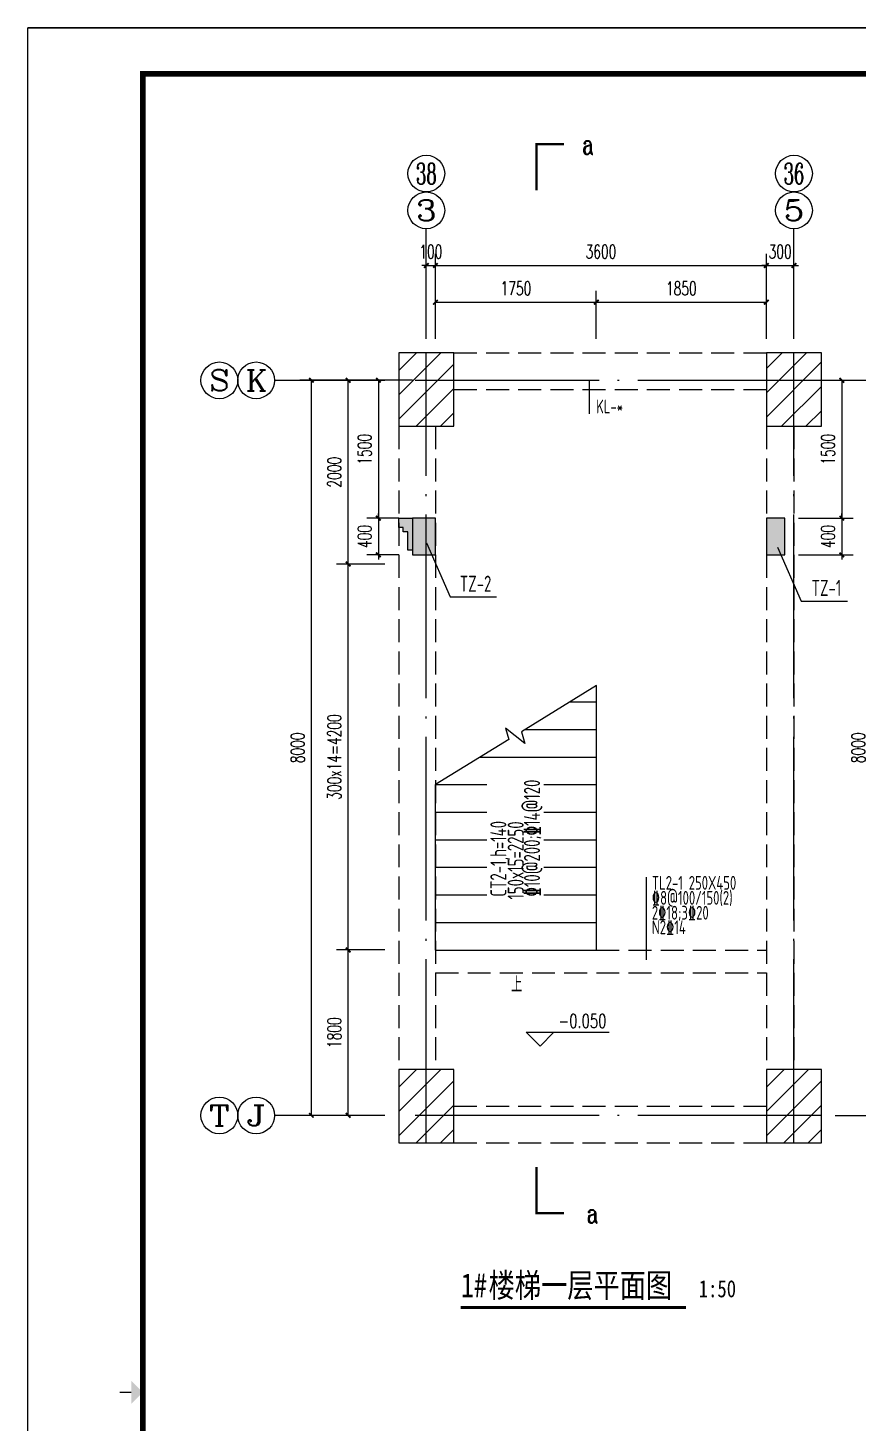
# Model space of a CAD drawing. Extents: x 239268 to 489116, y -316056 to -246175.
# Drawn here: x 307822 to 316854, y -296486 to -281302 of the extents above; entities that cross this region are included whole.
import ezdxf
from ezdxf.enums import TextEntityAlignment as Align

# ---------------------------------------------------------------- set-up
doc = ezdxf.new("R2010")
doc.units = 0
doc.header["$LTSCALE"] = 1000
doc.header["$MEASUREMENT"] = 0
doc.linetypes.add('DASH', pattern=[0.35, 0.25, -0.1])
doc.linetypes.add('DOTE', pattern=[2.42, 2, -0.2, 0.02, -0.2])
doc.layers.get('0').update_dxf_attribs({"linetype": 'CONTINUOUS'})
doc.layers.get('Defpoints').update_dxf_attribs({"color": 6, "linetype": 'CONTINUOUS'})
for name, color, linetype in [('3-ban', 84, 'CONTINUOUS'), ('3-HATCH', 8, 'CONTINUOUS'), ('3-liang-rein', 54, 'CONTINUOUS'), ('3-liang-s', 120, 'CONTINUOUS'), ('3-liang-xu', 120, 'DASH'), ('AXIS', 3, 'CONTINUOUS'), ('AXIS_TEXT', 7, 'CONTINUOUS'), ('COLUMN', 2, 'CONTINUOUS'), ('DIM_ELEV', 3, 'CONTINUOUS'), ('DIM_SYMB', 3, 'CONTINUOUS'), ('DOTE', 26, 'DOTE'), ('PUB_TEXT', 7, 'CONTINUOUS'), ('STAIR', 4, 'CONTINUOUS'), ('图框', 85, 'CONTINUOUS')]:
    doc.layers.add(name, color=color, linetype=linetype)
doc.styles.add('_TCH_AXIS', font='COMPLEX', dxfattribs={"bigfont": 'GBCBIG'})
doc.styles.add('_TCH_DIM', font='SIMPLEX', dxfattribs={"bigfont": 'GBCBIG'})
doc.styles.add('_TCH_LABEL', font='COMPLEX', dxfattribs={"bigfont": 'GBCBIG'})
doc.styles.add('COMPLEX', font='COMPLEX')
doc.styles.add('DIM_FONT', font='SIMPLEX.shx', dxfattribs={"width": 0.65})
doc.styles.add('TSSD_Rein', font='Tssdeng.shx', dxfattribs={"width": 0.7, "bigfont": 'hztxt.shx'})
doc.styles.add('房间名称', font='SIMHEI.TTF', dxfattribs={"width": 0.8})
doc.dimstyles.new('DIMN50', dxfattribs={"dimscale": 0.5, "dimtxt": 300, "dimasz": 100, "dimexe": 250, "dimexo": 300, "dimgap": 150, "dimtad": 1, "dimdec": 0, "dimzin": 0, "dimdsep": 46, "dimtxsty": 'DIM_FONT', "dimblk": 'ARCHTICK', "dimcen": 0.09, "dimclrt": 7, "dimazin": 2, "dimtfac": 1, "dimtdec": 0, "dimtix": 1, "dimtmove": 2, "dimatfit": 3, "dimfxl": 0, "dimtolj": 1, "dimtzin": 0, "dimarcsym": 0})

# ---------------------------------------------------------------- blocks, each defined once
blk = doc.blocks.new('_ArchTick')
at = {"color": 0, "linetype": 'ByBlock', "const_width": 0.4}
blk.add_lwpolyline([(-0.5, -0.5), (0.5, 0.5)], dxfattribs=at)
blk = doc.blocks.new('*D605')
at = {"layer": 'AXIS', "color": 0, "lineweight": -2}
for p, q in [((312256, -284687), (312256, -284162)), ((314006, -284687), (314006, -284162)), ((312256, -284287), (314006, -284287))]:
    blk.add_line(p, q, dxfattribs=at)
at = {"layer": 'Defpoints', "color": 0}
for p in [(314006, -284287), (312256, -284837), (314006, -284837)]:
    blk.add_point(p, dxfattribs=at)
at = {"layer": 'AXIS', "color": 0, "lineweight": -2, "xscale": 50, "yscale": 50, "zscale": 50, "rotation": 180}
blk.add_blockref('_ArchTick', (312256, -284287), dxfattribs=at)
at = {"layer": 'AXIS', "color": 0, "lineweight": -2, "xscale": 50, "yscale": 50, "zscale": 50}
blk.add_blockref('_ArchTick', (314006, -284287), dxfattribs=at)
at = {"layer": 'AXIS', "color": 7, "insert": (313131, -284137), "char_height": 150, "attachment_point": 5, "style": 'DIM_FONT'}
blk.add_mtext('\\A1;1750', dxfattribs=at)
blk = doc.blocks.new('*D606')
at = {"layer": 'AXIS', "color": 0, "lineweight": -2}
for p, q in [((314006, -284687), (314006, -284162)), ((315856, -284687), (315856, -284162)), ((314006, -284287), (315856, -284287))]:
    blk.add_line(p, q, dxfattribs=at)
at = {"layer": 'Defpoints', "color": 0}
for p in [(315856, -284287), (314006, -284837), (315856, -284837)]:
    blk.add_point(p, dxfattribs=at)
at = {"layer": 'AXIS', "color": 0, "lineweight": -2, "xscale": 50, "yscale": 50, "zscale": 50, "rotation": 180}
blk.add_blockref('_ArchTick', (314006, -284287), dxfattribs=at)
at = {"layer": 'AXIS', "color": 0, "lineweight": -2, "xscale": 50, "yscale": 50, "zscale": 50}
blk.add_blockref('_ArchTick', (315856, -284287), dxfattribs=at)
at = {"layer": 'AXIS', "color": 7, "insert": (314931, -284137), "char_height": 150, "attachment_point": 5, "style": 'DIM_FONT'}
blk.add_mtext('\\A1;1850', dxfattribs=at)
blk = doc.blocks.new('*D607')
at = {"layer": 'AXIS', "color": 0, "lineweight": -2}
for p, q in [((312156, -284687), (312156, -283762)), ((312256, -284687), (312256, -283762)), ((312156, -283887), (312106, -283887)), ((312156, -283887), (312256, -283887)), ((312256, -283887), (312306, -283887))]:
    blk.add_line(p, q, dxfattribs=at)
at = {"layer": 'Defpoints', "color": 0}
for p in [(312256, -283887), (312156, -284837), (312256, -284837)]:
    blk.add_point(p, dxfattribs=at)
at = {"layer": 'AXIS', "color": 0, "lineweight": -2, "xscale": 50, "yscale": 50, "zscale": 50}
blk.add_blockref('_ArchTick', (312156, -283887), dxfattribs=at)
at = {"layer": 'AXIS', "color": 0, "lineweight": -2, "xscale": 50, "yscale": 50, "zscale": 50, "rotation": 180}
blk.add_blockref('_ArchTick', (312256, -283887), dxfattribs=at)
at = {"layer": 'AXIS', "color": 7, "insert": (312206, -283737), "char_height": 150, "attachment_point": 5, "style": 'DIM_FONT'}
blk.add_mtext('\\A1;100', dxfattribs=at)
blk = doc.blocks.new('*D608')
at = {"layer": 'AXIS', "color": 0, "lineweight": -2}
for p, q in [((312256, -284687), (312256, -283762)), ((315856, -284687), (315856, -283762)), ((312256, -283887), (315856, -283887))]:
    blk.add_line(p, q, dxfattribs=at)
at = {"layer": 'Defpoints', "color": 0}
for p in [(315856, -283887), (312256, -284837), (315856, -284837)]:
    blk.add_point(p, dxfattribs=at)
at = {"layer": 'AXIS', "color": 0, "lineweight": -2, "xscale": 50, "yscale": 50, "zscale": 50, "rotation": 180}
blk.add_blockref('_ArchTick', (312256, -283887), dxfattribs=at)
at = {"layer": 'AXIS', "color": 0, "lineweight": -2, "xscale": 50, "yscale": 50, "zscale": 50}
blk.add_blockref('_ArchTick', (315856, -283887), dxfattribs=at)
at = {"layer": 'AXIS', "color": 7, "insert": (314056, -283737), "char_height": 150, "attachment_point": 5, "style": 'DIM_FONT'}
blk.add_mtext('\\A1;3600', dxfattribs=at)
blk = doc.blocks.new('*D609')
at = {"layer": 'AXIS', "color": 0, "lineweight": -2}
for p, q in [((315856, -284687), (315856, -283762)), ((316156, -284687), (316156, -283762)), ((315856, -283887), (315806, -283887)), ((315856, -283887), (316156, -283887)), ((316156, -283887), (316206, -283887))]:
    blk.add_line(p, q, dxfattribs=at)
at = {"layer": 'Defpoints', "color": 0}
for p in [(316156, -283887), (315856, -284837), (316156, -284837)]:
    blk.add_point(p, dxfattribs=at)
at = {"layer": 'AXIS', "color": 0, "lineweight": -2, "xscale": 50, "yscale": 50, "zscale": 50}
blk.add_blockref('_ArchTick', (315856, -283887), dxfattribs=at)
at = {"layer": 'AXIS', "color": 0, "lineweight": -2, "xscale": 50, "yscale": 50, "zscale": 50, "rotation": 180}
blk.add_blockref('_ArchTick', (316156, -283887), dxfattribs=at)
at = {"layer": 'AXIS', "color": 7, "insert": (316006, -283737), "char_height": 150, "attachment_point": 5, "style": 'DIM_FONT'}
blk.add_mtext('\\A1;300', dxfattribs=at)
blk = doc.blocks.new('*D495')
at = {"layer": 'AXIS', "color": 0, "lineweight": -2}
for p, q in [((311706, -291337), (311181, -291337)), ((311306, -293137), (311306, -291337)), ((311706, -293137), (311181, -293137))]:
    blk.add_line(p, q, dxfattribs=at)
at = {"layer": 'Defpoints', "color": 0}
for p in [(311306, -291337), (311856, -291337), (311856, -293137)]:
    blk.add_point(p, dxfattribs=at)
at = {"layer": 'AXIS', "color": 0, "lineweight": -2, "xscale": 50, "yscale": 50, "zscale": 50}
for p, rotation in [((311306, -291337), 90), ((311306, -293137), 270)]:
    blk.add_blockref('_ArchTick', p, dxfattribs=dict(at, rotation=rotation))
at = {"layer": 'AXIS', "color": 7, "insert": (311156, -292237), "char_height": 150, "attachment_point": 5, "rotation": 90, "style": 'DIM_FONT'}
blk.add_mtext('\\A1;1800', dxfattribs=at)
blk = doc.blocks.new('*D496')
at = {"layer": 'AXIS', "color": 0, "lineweight": -2}
for p, q in [((311706, -287137), (311181, -287137)), ((311306, -291337), (311306, -287137)), ((311706, -291337), (311181, -291337))]:
    blk.add_line(p, q, dxfattribs=at)
at = {"layer": 'Defpoints', "color": 0}
for p in [(311306, -287137), (311856, -287137), (311856, -291337)]:
    blk.add_point(p, dxfattribs=at)
at = {"layer": 'AXIS', "color": 0, "lineweight": -2, "xscale": 50, "yscale": 50, "zscale": 50}
for p, rotation in [((311306, -287137), 90), ((311306, -291337), 270)]:
    blk.add_blockref('_ArchTick', p, dxfattribs=dict(at, rotation=rotation))
at = {"layer": 'AXIS', "color": 7, "insert": (311156, -289237), "char_height": 150, "attachment_point": 5, "rotation": 90, "style": 'DIM_FONT'}
blk.add_mtext('\\A1;300x14=4200', dxfattribs=at)
blk = doc.blocks.new('*D497')
at = {"layer": 'AXIS', "color": 0, "lineweight": -2}
for p, q in [((311706, -285137), (311181, -285137)), ((311306, -287137), (311306, -285137)), ((311706, -287137), (311181, -287137))]:
    blk.add_line(p, q, dxfattribs=at)
at = {"layer": 'Defpoints', "color": 0}
for p in [(311306, -285137), (311856, -285137), (311856, -287137)]:
    blk.add_point(p, dxfattribs=at)
at = {"layer": 'AXIS', "color": 0, "lineweight": -2, "xscale": 50, "yscale": 50, "zscale": 50}
for p, rotation in [((311306, -285137), 89.99990574276563), ((311306, -287137), 269.9999057427656)]:
    blk.add_blockref('_ArchTick', p, dxfattribs=dict(at, rotation=rotation))
at = {"layer": 'AXIS', "color": 7, "insert": (311156, -286137), "char_height": 150, "attachment_point": 5, "rotation": 89.9999, "style": 'DIM_FONT'}
blk.add_mtext('\\A1;2000', dxfattribs=at)
blk = doc.blocks.new('*D498')
at = {"layer": 'AXIS', "color": 0, "lineweight": -2}
for p, q in [((311706, -285137), (310781, -285137)), ((310906, -293137), (310906, -285137)), ((311706, -293137), (310781, -293137))]:
    blk.add_line(p, q, dxfattribs=at)
at = {"layer": 'Defpoints', "color": 0}
for p in [(310906, -285137), (311856, -285137), (311856, -293137)]:
    blk.add_point(p, dxfattribs=at)
at = {"layer": 'AXIS', "color": 0, "lineweight": -2, "xscale": 50, "yscale": 50, "zscale": 50}
for p, rotation in [((310906, -285137), 90), ((310906, -293137), 270)]:
    blk.add_blockref('_ArchTick', p, dxfattribs=dict(at, rotation=rotation))
at = {"layer": 'AXIS', "color": 7, "insert": (310756, -289137), "char_height": 150, "attachment_point": 5, "rotation": 90, "style": 'DIM_FONT'}
blk.add_mtext('\\A1;8000', dxfattribs=at)
blk = doc.blocks.new('*D499')
at = {"layer": 'AXIS', "color": 0, "lineweight": -2}
for p, q in [((316606, -285137), (317131, -285137)), ((317006, -293137), (317006, -285137)), ((316606, -293137), (317131, -293137))]:
    blk.add_line(p, q, dxfattribs=at)
at = {"layer": 'Defpoints', "color": 0}
for p in [(316456, -285137), (317006, -285137), (316456, -293137)]:
    blk.add_point(p, dxfattribs=at)
at = {"layer": 'AXIS', "color": 0, "lineweight": -2, "xscale": 50, "yscale": 50, "zscale": 50}
for p, rotation in [((317006, -285137), 90), ((317006, -293137), 270)]:
    blk.add_blockref('_ArchTick', p, dxfattribs=dict(at, rotation=rotation))
at = {"layer": 'AXIS', "color": 7, "insert": (316856, -289137), "char_height": 150, "attachment_point": 5, "rotation": 90, "style": 'DIM_FONT'}
blk.add_mtext('\\A1;8000', dxfattribs=at)
blk = doc.blocks.new('_AXISO')
blk.add_circle((0, 0), 0.5)
at = {"layer": 'AXIS_TEXT', "style": 'COMPLEX', "width": 1.041667}
blk.add_attdef('A', text='', height=0.56, dxfattribs=at).set_placement((-0.25, -0.28), (0.25, -0.28), align=Align.FIT)
blk = doc.blocks.new('TJAD_TK_A1')
at = {"layer": '图框'}
for p in [(1341.38, 950.45), (500.38, 356.45)]:
    blk.add_line(p, (500.38, 950.45), dxfattribs=at)
at = {"layer": '图框', "const_width": 1.2}
blk.add_lwpolyline([(1331.38, 940.45), (525.38, 940.45), (525.38, 366.45), (1331.38, 366.45)], close=True, dxfattribs=at)
at = {"layer": '图框', "const_width": 0.3}
blk.add_lwpolyline([(522.88, 653.45), (520.38, 653.45)], dxfattribs=at)
at = {"layer": '图框'}
blk.add_solid([(522.88, 650.95), (522.88, 655.95), (525.38, 653.45)], dxfattribs=at)
blk = doc.blocks.new('*D727')
at = {"layer": 'AXIS', "color": 0, "lineweight": -2}
for p, q in [((312006, -285137), (311510, -285137)), ((311635, -285137), (311635, -286637)), ((311856, -286637), (311510, -286637))]:
    blk.add_line(p, q, dxfattribs=at)
at = {"layer": 'Defpoints', "color": 0}
for p in [(312156, -285137), (311635, -286637), (312006, -286637)]:
    blk.add_point(p, dxfattribs=at)
at = {"layer": 'AXIS', "color": 0, "lineweight": -2, "xscale": 50, "yscale": 50, "zscale": 50}
for p, rotation in [((311635, -285137), 90), ((311635, -286637), 270)]:
    blk.add_blockref('_ArchTick', p, dxfattribs=dict(at, rotation=rotation))
at = {"layer": 'AXIS', "color": 7, "insert": (311485, -285887), "char_height": 150, "attachment_point": 5, "rotation": 90, "style": 'DIM_FONT'}
blk.add_mtext('\\A1;1500', dxfattribs=at)
blk = doc.blocks.new('*D728')
at = {"layer": 'AXIS', "color": 0, "lineweight": -2}
for p, q in [((311856, -286637), (311510, -286637)), ((311635, -286637), (311635, -286587)), ((311635, -286637), (311635, -287037)), ((311856, -287037), (311510, -287037)), ((311635, -287037), (311635, -287087))]:
    blk.add_line(p, q, dxfattribs=at)
at = {"layer": 'Defpoints', "color": 0}
for p in [(312006, -286637), (311635, -287037), (312006, -287037)]:
    blk.add_point(p, dxfattribs=at)
at = {"layer": 'AXIS', "color": 0, "lineweight": -2, "xscale": 50, "yscale": 50, "zscale": 50}
for p, rotation in [((311635, -286637), 270), ((311635, -287037), 90)]:
    blk.add_blockref('_ArchTick', p, dxfattribs=dict(at, rotation=rotation))
at = {"layer": 'AXIS', "color": 7, "insert": (311485, -286837), "char_height": 150, "attachment_point": 5, "rotation": 90, "style": 'DIM_FONT'}
blk.add_mtext('\\A1;400', dxfattribs=at)
blk = doc.blocks.new('*D729')
at = {"layer": '3-liang-s', "color": 0, "lineweight": -2}
for p, q in [((316306, -285137), (316802, -285137)), ((316677, -285137), (316677, -286637)), ((316206, -286637), (316802, -286637))]:
    blk.add_line(p, q, dxfattribs=at)
at = {"layer": 'Defpoints', "color": 0}
for p in [(316156, -285137), (316056, -286637), (316677, -286637)]:
    blk.add_point(p, dxfattribs=at)
at = {"layer": '3-liang-s', "color": 0, "lineweight": -2, "xscale": 50, "yscale": 50, "zscale": 50}
for p, rotation in [((316677, -285137), 90), ((316677, -286637), 270)]:
    blk.add_blockref('_ArchTick', p, dxfattribs=dict(at, rotation=rotation))
at = {"layer": '3-liang-s', "color": 7, "insert": (316527, -285887), "char_height": 150, "attachment_point": 5, "rotation": 90, "style": 'DIM_FONT'}
blk.add_mtext('\\A1;1500', dxfattribs=at)
blk = doc.blocks.new('*D730')
at = {"layer": '3-liang-s', "color": 0, "lineweight": -2}
for p, q in [((316206, -286637), (316802, -286637)), ((316677, -286637), (316677, -286587)), ((316677, -286637), (316677, -287037)), ((316206, -287037), (316802, -287037)), ((316677, -287037), (316677, -287087))]:
    blk.add_line(p, q, dxfattribs=at)
at = {"layer": 'Defpoints', "color": 0}
for p in [(316056, -286637), (316056, -287037), (316677, -287037)]:
    blk.add_point(p, dxfattribs=at)
at = {"layer": '3-liang-s', "color": 0, "lineweight": -2, "xscale": 50, "yscale": 50, "zscale": 50}
for p, rotation in [((316677, -286637), 270), ((316677, -287037), 90)]:
    blk.add_blockref('_ArchTick', p, dxfattribs=dict(at, rotation=rotation))
at = {"layer": '3-liang-s', "color": 7, "insert": (316527, -286837), "char_height": 150, "attachment_point": 5, "rotation": 90, "style": 'DIM_FONT'}
blk.add_mtext('\\A1;400', dxfattribs=at)

msp = doc.modelspace()

# ---------------------------------------------------------------- hatches: boundary and pattern name
at = {"layer": '3-HATCH'}
h = msp.add_hatch(dxfattribs=at)
h.set_pattern_fill('ANSI31', color=256, scale=1500, style=0)
h.paths.add_polyline_path([(312456.5, -284837.5), (311856.5, -284837.5), (311856.5, -285637.5), (312456.5, -285637.5)])
h = msp.add_hatch(dxfattribs=at)
h.set_pattern_fill('ANSI31', color=256, scale=1500, style=0)
h.paths.add_polyline_path([(316456.5, -284837.5), (315856.5, -284837.5), (315856.5, -285637.5), (316456.5, -285637.5)])
for points in [[(312006.5, -286637.5), (311856.5, -286637.5), (311856.5, -286737.5), (311906.5, -286737.5), (311906.5, -286787.5), (311956.5, -286787.5), (311956.5, -286987.5), (312006.5, -286987.5)], [(312006.5, -287037.5), (312256.5, -287037.5), (312256.5, -286637.5), (312006.5, -286637.5)], [(315856.5, -287037.5), (316056.5, -287037.5), (316056.5, -286637.5), (315856.5, -286637.5)]]:
    msp.add_hatch(color=256, dxfattribs=at).paths.add_polyline_path(points)
h = msp.add_hatch(dxfattribs=at)
h.set_pattern_fill('ANSI31', color=256, scale=1500, style=0)
h.set_pattern_definition([(45, (0.003, -7800), (-132.58252, 132.58252), [])])
h.paths.add_polyline_path([(312456.5, -292637.5), (311856.5, -292637.5), (311856.5, -293437.5), (312456.5, -293437.5)])
h = msp.add_hatch(dxfattribs=at)
h.set_pattern_fill('ANSI31', color=256, scale=1500, style=0)
h.set_pattern_definition([(45, (4000, -7800), (-132.58252, 132.58252), [])])
h.paths.add_polyline_path([(316456.5, -292637.5), (315856.5, -292637.5), (315856.5, -293437.5), (316456.5, -293437.5)])

# ---------------------------------------------------------------- linework, layer by layer
at = {"layer": '3-ban'}
for p, q in [((312160.1, -286907.6), (312416.8, -287494.6)), ((315977.1, -286953.9), (316233.8, -287540.9)), ((312416.8, -287494.6), (312920.8, -287494.6)), ((316233.8, -287540.9), (316737.8, -287540.9))]:
    msp.add_line(p, q, dxfattribs=at)
at = {"layer": '3-liang-rein'}
for p, q in [((313930.7, -285503.2), (313930.7, -285138.3)), ((314552.3, -291445.1), (314552.3, -290544.3))]:
    msp.add_line(p, q, dxfattribs=at)
at = {"layer": '3-liang-s'}
msp.add_lwpolyline([(312006.5, -286987.5), (311956.5, -286987.5), (311956.5, -286787.5), (311906.5, -286787.5), (311906.5, -286737.5), (311856.5, -286737.5), (311856.5, -286637.5), (312006.5, -286637.5), (312006.5, -286987.5)], dxfattribs=at)
msp.add_lwpolyline([(312006.5, -286987.5), (311956.5, -286987.5), (311956.5, -286787.5), (311906.5, -286787.5), (311906.5, -286737.5), (311856.5, -286737.5), (311856.5, -286637.5), (312006.5, -286637.5), (312006.5, -286987.5)], dxfattribs=at)
at = {"layer": '3-liang-xu'}
for p, q in [((312456.5, -284837.5), (315856.5, -284837.5)), ((312456.5, -285237.5), (315856.5, -285237.5)), ((311856.5, -285637.5), (311856.5, -292637.5)), ((312256.5, -285637.5), (312256.5, -292637.5)), ((315856.5, -285637.5), (315856.5, -292637.5)), ((316156.5, -285637.5), (316156.5, -292637.5)), ((312256.5, -291337.5), (315856.5, -291337.5)), ((312256.5, -291587.5), (315856.5, -291587.5)), ((312456.5, -293037.5), (315856.5, -293037.5)), ((312456.5, -293437.5), (315856.5, -293437.5))]:
    msp.add_line(p, q, dxfattribs=at)
at = {"layer": 'AXIS'}
for p, q in [((312156.5, -283087.5), (312156.5, -283087.5)), ((316156.5, -283087.5), (316156.5, -283087.5)), ((312156.5, -284687.5), (312156.5, -283487.5)), ((316156.5, -284687.5), (316156.5, -283487.5)), ((310104.7, -285137.5), (310104.7, -285137.5)), ((311706.5, -285137.5), (310504.7, -285137.5)), ((310104.7, -293137.5), (310104.7, -293137.5)), ((311706.5, -293137.5), (310504.7, -293137.5))]:
    msp.add_line(p, q, dxfattribs=at)
at = {"layer": 'COLUMN'}
for p, q in [((312456.5, -284837.5), (311856.5, -284837.5)), ((311856.5, -284837.5), (311856.5, -285637.5)), ((312456.5, -285637.5), (312456.5, -284837.5)), ((316456.5, -284837.5), (315856.5, -284837.5)), ((315856.5, -284837.5), (315856.5, -285637.5)), ((316456.5, -285637.5), (316456.5, -284837.5)), ((311856.5, -285637.5), (312456.5, -285637.5)), ((315856.5, -285637.5), (316456.5, -285637.5)), ((312456.5, -292637.5), (311856.5, -292637.5)), ((311856.5, -292637.5), (311856.5, -293437.5)), ((312456.5, -293437.5), (312456.5, -292637.5)), ((316456.5, -292637.5), (315856.5, -292637.5)), ((315856.5, -292637.5), (315856.5, -293437.5)), ((316456.5, -293437.5), (316456.5, -292637.5)), ((311856.5, -293437.5), (312456.5, -293437.5)), ((315856.5, -293437.5), (316456.5, -293437.5))]:
    msp.add_line(p, q, dxfattribs=at)
for points in [[(312006.5, -287037.5), (312256.5, -287037.5), (312256.5, -286637.5), (312006.5, -286637.5)], [(315856.5, -287037.5), (316056.5, -287037.5), (316056.5, -286637.5), (315856.5, -286637.5)]]:
    msp.add_lwpolyline(points, close=True, dxfattribs=at)
at = {"layer": 'DIM_ELEV'}
for p, q in [((313394.3, -292382.8), (313244.3, -292232.8)), ((313244.3, -292232.8), (314144.3, -292232.8)), ((313394.3, -292382.8), (313544.3, -292232.8))]:
    msp.add_line(p, q, dxfattribs=at)
at = {"layer": 'DIM_SYMB'}
for points, const_width in [([(313355.3, -283067.9), (313355.3, -282567.9), (313655.3, -282567.9)], 25), ([(313655.3, -294199.9), (313355.3, -294199.9), (313355.3, -293699.9)], 25), ([(312531.9, -295228.3), (314980.1, -295228.3)], 35)]:
    msp.add_lwpolyline(points, dxfattribs=dict(at, const_width=const_width))
msp.add_lwpolyline([(313131.5, -291513.9, 0, 0, 0), (313131.5, -291013.9, 40, 0, 0), (313131.5, -290863.9, 0, 0, 0)], format="xyseb", dxfattribs=at)
at = {"layer": 'DOTE'}
for p, q in [((312156.5, -293437.5), (312156.5, -284837.5)), ((316156.5, -293437.5), (316156.5, -284837.5)), ((316456.5, -285137.5), (311856.5, -285137.5)), ((316456.5, -293137.5), (311856.5, -293137.5))]:
    msp.add_line(p, q, dxfattribs=at)
at = {"layer": 'STAIR'}
for p, q in [((314006.5, -288459.8), (313191, -288962)), ((314006.5, -291187.5), (314006.5, -288459.8)), ((314006.5, -291187.5), (314006.5, -288459.8)), ((313717.9, -288637.5), (314006.5, -288637.5)), ((313229.6, -289091.3), (313018.7, -288924.4)), ((313018.7, -288924.4), (313055, -289045.7)), ((313022.6, -288937.5), (313035.3, -288937.5)), ((313230.7, -288937.5), (314006.5, -288937.5)), ((313055, -289045.7), (312256.5, -289537.5)), ((313191, -288962), (313229.6, -289091.3)), ((312743.6, -289237.5), (314006.5, -289237.5)), ((312256.5, -289537.5), (312815.8, -289537.5)), ((312256.5, -291337.5), (312256.5, -289537.5)), ((313433.6, -289537.5), (314006.5, -289537.5)), ((312256.5, -289837.5), (312815.8, -289837.5)), ((313433.6, -289837.5), (314006.5, -289837.5)), ((312256.5, -290137.5), (312815.8, -290137.5)), ((313433.6, -290137.5), (314006.5, -290137.5)), ((312256.5, -290437.5), (312815.8, -290437.5)), ((313433.6, -290437.5), (314006.5, -290437.5)), ((312256.5, -290737.5), (312815.8, -290737.5)), ((313433.6, -290737.5), (314006.5, -290737.5)), ((312256.5, -291037.5), (314006.5, -291037.5)), ((314006.5, -291337.5), (314006.5, -291187.5)), ((312256.5, -291337.5), (314006.5, -291337.5))]:
    msp.add_line(p, q, dxfattribs=at)
at = {"layer": '图框'}
msp.add_lwpolyline([(307822.1, -281301.7), (349872.1, -281301.7), (349872.1, -311001.7), (307822.1, -311001.7)], close=True, dxfattribs=at)

# ---------------------------------------------------------------- block references
at = {"layer": 'AXIS'}
ref = msp.add_blockref('_AXISO', (312156.5, -282887.5), dxfattribs=dict(at, xscale=400, yscale=400, zscale=400))
ref.add_attrib('A', '38', dxfattribs={"layer": 'AXIS_TEXT', "height": 226.27, "style": '_TCH_AXIS', "width": 0.636364}).set_placement((312043.3, -283000.6), (312269.6, -283000.6), align=Align.FIT)
ref = msp.add_blockref('_AXISO', (316156.5, -282887.5), dxfattribs=dict(at, xscale=400, yscale=400, zscale=400))
ref.add_attrib('A', '36', dxfattribs={"layer": 'AXIS_TEXT', "height": 226.27, "style": '_TCH_AXIS', "width": 0.636364}).set_placement((316043.3, -283000.6), (316269.6, -283000.6), align=Align.FIT)
ref = msp.add_blockref('_AXISO', (312156.5, -283287.5), dxfattribs=dict(at, xscale=400, yscale=400, zscale=400))
ref.add_attrib('A', '3', dxfattribs={"layer": 'AXIS_TEXT', "height": 226.3, "style": '_TCH_AXIS', "width": 1.5}).set_placement((312043.3, -283400.6), (312269.6, -283400.6), align=Align.FIT)
ref = msp.add_blockref('_AXISO', (316156.5, -283287.5), dxfattribs=dict(at, xscale=400, yscale=400, zscale=400))
ref.add_attrib('A', '5', dxfattribs={"layer": 'AXIS_TEXT', "height": 226.3, "style": '_TCH_AXIS', "width": 1.5}).set_placement((316043.3, -283400.6), (316269.6, -283400.6), align=Align.FIT)
ref = msp.add_blockref('_AXISO', (309904.7, -285137.5), dxfattribs=dict(at, xscale=400, yscale=400, zscale=400))
ref.add_attrib('A', 'S', dxfattribs={"layer": 'AXIS_TEXT', "height": 226.3, "style": '_TCH_AXIS', "width": 1.5}).set_placement((309791.6, -285250.6), (310017.8, -285250.6), align=Align.FIT)
ref = msp.add_blockref('_AXISO', (310304.7, -285137.5), dxfattribs=dict(at, xscale=400, yscale=400, zscale=400))
ref.add_attrib('A', 'K', dxfattribs={"layer": 'AXIS_TEXT', "height": 226.3, "style": '_TCH_AXIS', "width": 1.105263}).set_placement((310191.6, -285250.6), (310417.8, -285250.6), align=Align.FIT)
ref = msp.add_blockref('_AXISO', (309904.7, -293137.5), dxfattribs=dict(at, xscale=400, yscale=400, zscale=400))
ref.add_attrib('A', 'T', dxfattribs={"layer": 'AXIS_TEXT', "height": 226.3, "style": '_TCH_AXIS', "width": 1.4}).set_placement((309791.6, -293250.6), (310017.8, -293250.6), align=Align.FIT)
ref = msp.add_blockref('_AXISO', (310304.7, -293137.5), dxfattribs=dict(at, xscale=400, yscale=400, zscale=400))
ref.add_attrib('A', 'J', dxfattribs={"layer": 'AXIS_TEXT', "height": 226.3, "style": '_TCH_AXIS', "width": 1.909091}).set_placement((310191.6, -293250.6), (310417.8, -293250.6), align=Align.FIT)
at = {"layer": '图框', "xscale": 50, "yscale": 50, "zscale": 50}
msp.add_blockref('TJAD_TK_A1', (282803.1, -328824.2), dxfattribs=at)

# ---------------------------------------------------------------- texts
at = {"layer": '3-ban', "style": 'TSSD_Rein', "width": 0.7}
for s, p in [('TZ-2', (312692.3, -287350.6, 1920)), ('TZ-1', (316509.3, -287396.8, 1920))]:
    msp.add_text(s, height=175, dxfattribs=at).set_placement(p, align=Align.MIDDLE)
for s, p in [('%%13210@200;%%13214@120', (313393.6, -290756.9)), ('CT2-1,h=140', (313027.9, -290757.9)), ('150x15=2250', (313216.6, -290788.2))]:
    msp.add_text(s, height=175, rotation=90, dxfattribs=at).set_placement(p)
at = {"layer": '3-liang-rein', "style": 'TSSD_Rein', "width": 0.7}
for s, p in [('KL-*', (314005.1, -285498)), ('TL2-1 250X450', (314610.2, -290681.3)), ('%%1328@100/150(2)', (314610.2, -290844.7)), ('2%%13218;3%%13220', (314610.2, -291006.8)), ('N2%%13214', (314610.2, -291165.2))]:
    msp.add_text(s, height=150, dxfattribs=at).set_placement(p)
at = {"layer": 'PUB_TEXT'}
for s, height, style, width, p in [('a', 212.5, '_TCH_LABEL', 0.705882, (313851.8, -282674.1)), ('-0.050', 148.75, '_TCH_DIM', 0.705882, (313594.3, -292182.8)), ('a', 212.5, '_TCH_LABEL', 0.705882, (313900.1, -294306.2)), ('1#', 261.39, '房间名称', 0.8, (312531.9, -295116.9)), ('楼梯一层平面图', 261.39, '房间名称', 0.8, (312834.3, -295116.9)), ('1:50', 186.71, '房间名称', 0.8, (315120.1, -295116.9))]:
    msp.add_text(s, height=height, dxfattribs=dict(at, style=style, width=width)).set_placement(p)
at = {"layer": 'PUB_TEXT', "style": '_TCH_DIM'}
msp.add_text('上', height=168.8, dxfattribs=at).set_placement((313079.3, -291795.2))

# ---------------------------------------------------------------- dimensions: what is measured, and where the dimension line sits
at = {"layer": '3-liang-s'}
for base, p1, p2, picture, middle in [((316676.7, -286637.5), (316156.5, -285137.5), (316056.5, -286637.5), '*D729', (316526.7, -285887.5)), ((316676.7, -287037.5), (316056.5, -286637.5), (316056.5, -287037.5), '*D730', (316526.7, -286837.5))]:
    dim = msp.add_linear_dim(base=base, p1=p1, p2=p2, angle=90, dimstyle='DIMN50', dxfattribs=at)
    dim.commit()
    dim.dimension.update_dxf_attribs({"geometry": picture, "text_midpoint": middle})
at = {"layer": 'AXIS'}
for p1, p2, distance, picture, middle in [((312156.5, -284837.5), (312256.5, -284837.5), 950, '*D607', (312206.5, -283737.5)), ((312256.5, -284837.5), (315856.5, -284837.5), 950, '*D608', (314056.5, -283737.5)), ((315856.5, -284837.5), (316156.5, -284837.5), 950, '*D609', (316006.5, -283737.5)), ((312256.5, -284837.5), (314006.5, -284837.5), 550, '*D605', (313131.5, -284137.5)), ((314006.5, -284837.5), (315856.5, -284837.5), 550, '*D606', (314931.5, -284137.5)), ((311856.5, -293137.5), (311856.5, -285137.5), 950, '*D498', (310756.5, -289137.5)), ((311856.5, -287137.5), (311856.5, -285137.5), 550, '*D497', (311156.5, -286137.5)), ((316456.5, -293137.5), (316456.5, -285137.5), -550, '*D499', (316856.5, -289137.5)), ((311856.5, -293137.5), (311856.5, -291337.5), 550, '*D495', (311156.5, -292237.5))]:
    dim = msp.add_aligned_dim(p1=p1, p2=p2, distance=distance, dimstyle='DIMN50', dxfattribs=at)
    dim.commit()
    dim.dimension.update_dxf_attribs({"geometry": picture, "text_midpoint": middle})
for base, p1, p2, picture, middle in [((311634.5, -286637.5), (312156.5, -285137.5), (312006.5, -286637.5), '*D727', (311484.5, -285887.5)), ((311634.5, -287037.5), (312006.5, -286637.5), (312006.5, -287037.5), '*D728', (311484.5, -286837.5))]:
    dim = msp.add_linear_dim(base=base, p1=p1, p2=p2, angle=90, dimstyle='DIMN50', dxfattribs=at)
    dim.commit()
    dim.dimension.update_dxf_attribs({"geometry": picture, "text_midpoint": middle})
dim = msp.add_aligned_dim(p1=(311856.5, -291337.5), p2=(311856.5, -287137.5), distance=550, text='300x14=4200', dimstyle='DIMN50', dxfattribs=at)
dim.commit()
dim.dimension.update_dxf_attribs({"geometry": '*D496', "text_midpoint": (311156.5, -289237.5)})

doc.saveas('drawing.dxf')
